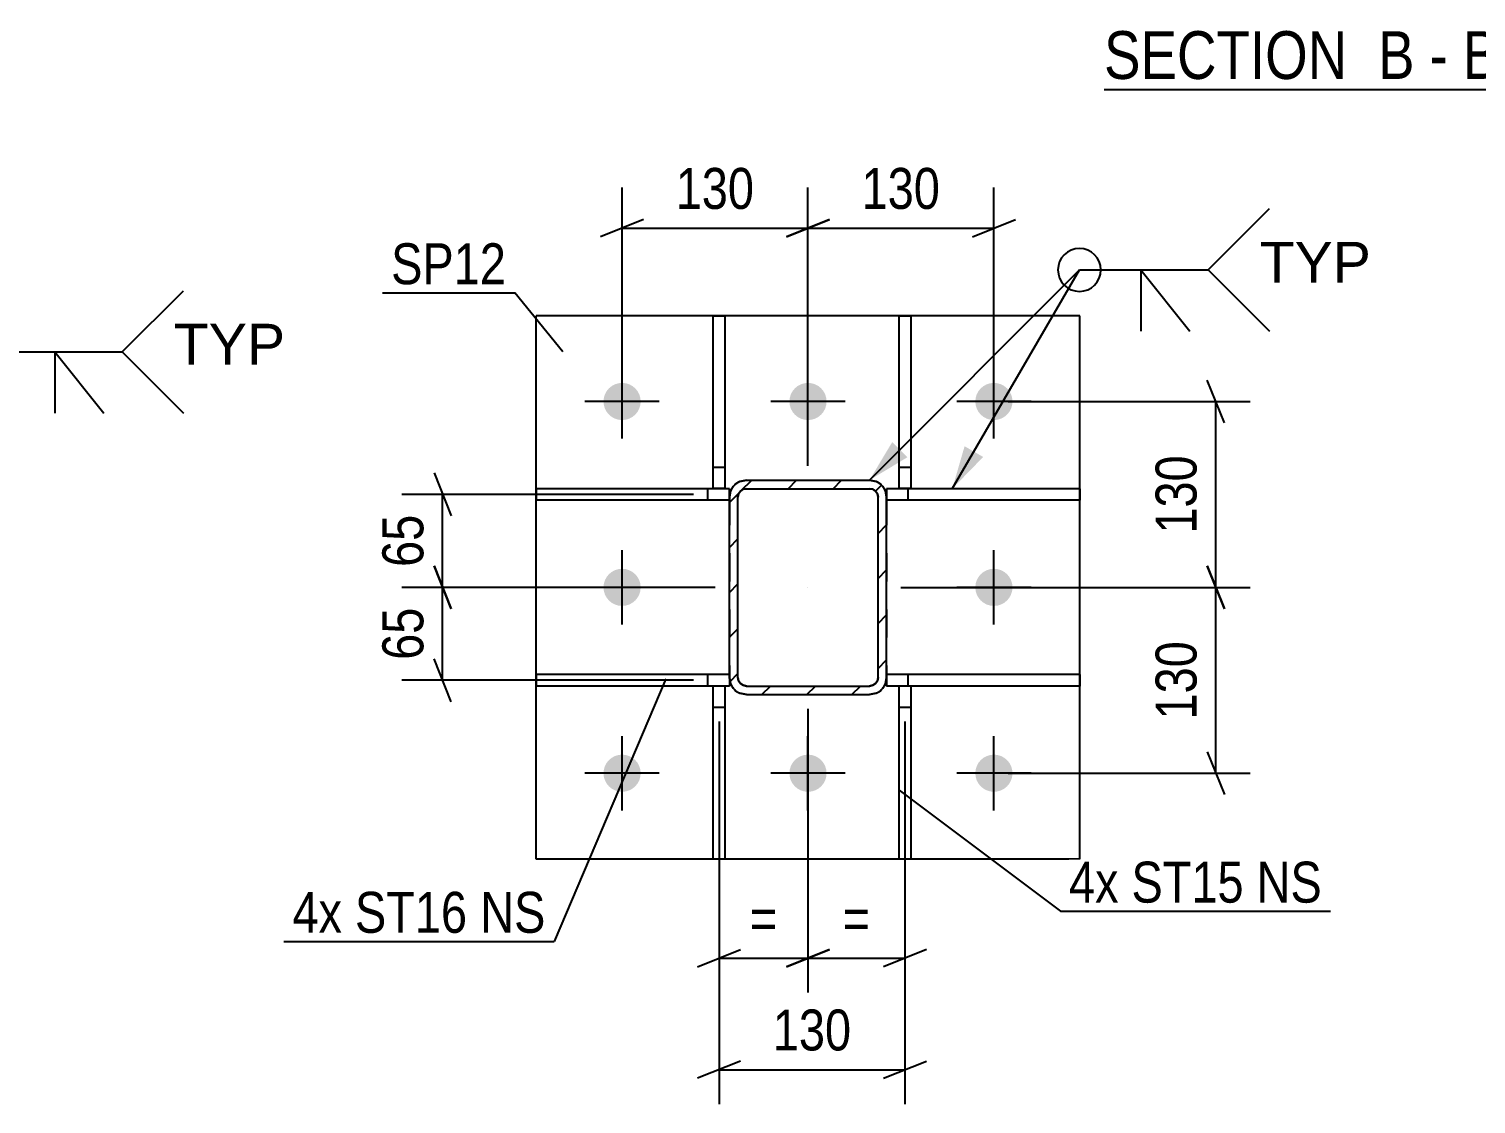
# Model space of a CAD drawing. Header units: millimetres. Extents: x 0 to 841, y 0 to 594.
# Drawn here: x 300.6 to 401.7, y 125.7 to 200.9 of the extents above; entities that cross this region are included whole.
import ezdxf

# ---------------------------------------------------------------- set-up
doc = ezdxf.new("R2010")
doc.units = ezdxf.units.MM
doc.linetypes.add('DXK_LINE_DOT2', pattern=[3.9198, 1.9599, -1.9599])
doc.linetypes.add('DXK_LINE_DOT3', pattern=[5.9187, 2.979, -0.9799, 0.9799, -0.9799])
doc.styles.add('Arial', font='ARIAL.TTF', dxfattribs={"height": 0.2})
doc.styles.add('Arial Narrow', font='ARIALN.TTF', dxfattribs={"height": 0.2})

# ---------------------------------------------------------------- blocks, each defined once
blk = doc.blocks.new('Unknown-247305070-12 - 4372')
at = {"color": 6, "linetype": 'Continuous'}
blk.add_line((375.73, 196.63), (403.38, 196.63), dxfattribs=at)
at = {"color": 0, "linetype": 'Continuous'}
for points in [[(393.84, 197.38), (393.84, 200.88), (375.73, 200.88), (375.73, 197.38)], [(397.45, 197.38), (397.45, 200.88), (394.89, 200.88), (394.89, 197.38)], [(399.77, 197.38), (399.77, 200.88), (398.5, 200.88), (398.5, 197.38)], [(403.38, 197.38), (403.38, 200.88), (400.82, 200.88), (400.82, 197.38)]]:
    blk.add_wipeout(points, dxfattribs=at)
at = {"color": 7, "linetype": 'Continuous', "style": 'Arial Narrow'}
for s, p in [('SECTION ', (375.73, 197.38)), ('B', (394.89, 197.38)), ('B', (400.82, 197.38)), ('-', (398.5, 197.38))]:
    blk.add_text(s, height=3.34, dxfattribs=at).set_placement(p)
blk = doc.blocks.new('Part-247305070-4946 - 4898')
at = {"color": 2, "linetype": 'Continuous'}
for p, q in [((336.03, 142.82), (336.03, 180.82)), ((374.03, 180.82), (336.03, 180.82)), ((374.03, 142.82), (374.03, 180.82)), ((374.03, 142.82), (336.03, 142.82))]:
    blk.add_line(p, q, dxfattribs=at)
blk = doc.blocks.new('Bolt-247305070-4922 - 4898')
at = {"linetype": 'Continuous'}
for points in [[(340.73, 174.82, -1), (343.33, 174.82, -1)], [(353.73, 174.82, -1), (356.33, 174.82, -1)], [(366.73, 174.82, -1), (369.33, 174.82, -1)], [(340.73, 161.82, -1), (343.33, 161.82, -1)], [(366.73, 161.82, -1), (369.33, 161.82, -1)], [(340.73, 148.82, -1), (343.33, 148.82, -1)], [(353.73, 148.82, -1), (356.33, 148.82, -1)], [(366.73, 148.82, -1), (369.33, 148.82, -1)]]:
    blk.add_hatch(color=1, dxfattribs=at).paths.add_polyline_path(points)
at = {"color": 1, "linetype": 'Continuous'}
for p, q in [((342.03, 172.22), (342.03, 177.42)), ((355.03, 172.22), (355.03, 177.42)), ((368.03, 172.22), (368.03, 177.42)), ((344.63, 174.82), (339.43, 174.82)), ((357.63, 174.82), (352.43, 174.82)), ((370.63, 174.82), (365.43, 174.82)), ((342.03, 159.22), (342.03, 164.42)), ((368.03, 159.22), (368.03, 164.42)), ((344.63, 161.82), (339.43, 161.82)), ((370.63, 161.82), (365.43, 161.82)), ((342.03, 146.22), (342.03, 151.42)), ((355.03, 146.22), (355.03, 151.42)), ((368.03, 146.22), (368.03, 151.42)), ((344.63, 148.82), (339.43, 148.82)), ((357.63, 148.82), (352.43, 148.82)), ((370.63, 148.82), (365.43, 148.82))]:
    blk.add_line(p, q, dxfattribs=at)
blk = doc.blocks.new('Part-247305070-4966 - 4898')
at = {"color": 2, "linetype": 'Continuous'}
for p, q in [((374.03, 168.72), (360.53, 168.72)), ((360.53, 168.72), (360.53, 168.12)), ((374.03, 168.72), (374.03, 167.92)), ((374.03, 167.92), (360.53, 167.92))]:
    blk.add_line(p, q, dxfattribs=at)
at = {"color": 7, "linetype": 'DXK_LINE_DOT2'}
for p, q in [((360.53, 168.12), (360.53, 167.92)), ((362.03, 167.92), (362.03, 168.72))]:
    blk.add_line(p, q, dxfattribs=at)
blk = doc.blocks.new('Part-247305070-4961 - 4898')
at = {"color": 2, "linetype": 'Continuous'}
for p, q in [((374.03, 155.72), (360.53, 155.72)), ((360.53, 155.53), (360.53, 154.92)), ((361.41, 154.92), (360.53, 154.92)), ((374.03, 154.92), (362.21, 154.92)), ((374.03, 155.72), (374.03, 154.92))]:
    blk.add_line(p, q, dxfattribs=at)
at = {"color": 7, "linetype": 'DXK_LINE_DOT2'}
for p, q in [((360.53, 155.72), (360.53, 155.53)), ((362.21, 154.92), (361.41, 154.92)), ((362.03, 154.92), (362.03, 155.72))]:
    blk.add_line(p, q, dxfattribs=at)
blk = doc.blocks.new('Part-247305070-5019 - 4898')
at = {"color": 2, "linetype": 'Continuous'}
for p, q in [((349.53, 155.72), (336.03, 155.72)), ((336.03, 155.72), (336.03, 154.92)), ((348.41, 154.92), (336.03, 154.92)), ((349.53, 154.92), (349.21, 154.92)), ((349.53, 155.52), (349.53, 154.92))]:
    blk.add_line(p, q, dxfattribs=at)
at = {"color": 7, "linetype": 'DXK_LINE_DOT2'}
for p, q in [((348.03, 154.92), (348.03, 155.72)), ((349.21, 154.92), (348.41, 154.92)), ((349.53, 155.52), (349.53, 155.72))]:
    blk.add_line(p, q, dxfattribs=at)
blk = doc.blocks.new('Part-247305070-5011 - 4898')
at = {"linetype": 'Continuous'}
h = blk.add_hatch(dxfattribs=at)
h.set_pattern_fill('', scale=0.7, style=0, pattern_type=0)
h.set_pattern_definition([(45, (360.1755, 168.973), (-1.57154, 1.57154), [])])
h.paths.add_polyline_path([(360.44, 168.58), (360.18, 168.97), (359.79, 169.23), (359.33, 169.32), (350.73, 169.32), (350.27, 169.23), (349.88, 168.97), (349.62, 168.58), (349.53, 168.12), (349.53, 155.52), (349.62, 155.07), (349.88, 154.68), (350.27, 154.42), (350.73, 154.32), (359.33, 154.32), (359.79, 154.42), (360.18, 154.68), (360.44, 155.07), (360.53, 155.52), (360.53, 168.12)])
h.paths.add_polyline_path([(359.93, 155.52), (359.88, 155.29), (359.75, 155.1), (359.56, 154.97), (359.33, 154.92), (350.73, 154.92), (350.5, 154.97), (350.3, 155.1), (350.17, 155.29), (350.13, 155.52), (350.13, 168.12), (350.17, 168.35), (350.3, 168.55), (350.5, 168.68), (350.73, 168.72), (359.33, 168.72), (359.56, 168.68), (359.75, 168.55), (359.88, 168.35), (359.93, 168.12)])
at = {"color": 7, "linetype": 'DXK_LINE_DOT2'}
for p, q in [((350.27, 169.23), (350.73, 169.32)), ((350.73, 169.32), (359.33, 169.32)), ((359.33, 169.32), (359.79, 169.23)), ((349.53, 168.12), (349.62, 168.58)), ((349.53, 168.12), (349.53, 155.52)), ((350.17, 168.35), (350.13, 168.12)), ((350.13, 155.52), (350.13, 168.12)), ((350.3, 168.55), (350.17, 168.35)), ((350.5, 168.68), (350.3, 168.55)), ((350.73, 168.72), (350.5, 168.68)), ((350.73, 168.72), (359.33, 168.72)), ((359.56, 168.68), (359.33, 168.72)), ((359.75, 168.55), (359.56, 168.68)), ((359.88, 168.35), (359.75, 168.55)), ((359.93, 168.12), (359.88, 168.35)), ((359.93, 155.52), (359.93, 168.12)), ((360.44, 168.58), (360.53, 168.12)), ((360.53, 168.12), (360.53, 155.52)), ((349.62, 155.07), (349.53, 155.52)), ((350.13, 155.52), (350.17, 155.29)), ((350.17, 155.29), (350.3, 155.1)), ((350.3, 155.1), (350.5, 154.97)), ((350.5, 154.97), (350.73, 154.92)), ((350.73, 154.92), (359.33, 154.92)), ((359.33, 154.92), (359.56, 154.97)), ((359.56, 154.97), (359.75, 155.1)), ((359.75, 155.1), (359.88, 155.29)), ((359.88, 155.29), (359.93, 155.52)), ((360.53, 155.52), (360.44, 155.07)), ((350.73, 154.32), (350.27, 154.42)), ((350.73, 154.32), (359.33, 154.32)), ((359.79, 154.42), (359.33, 154.32))]:
    blk.add_line(p, q, dxfattribs=at)
at = {"color": 2, "linetype": 'Continuous'}
for p, q in [((350.73, 169.32), (350.27, 169.23)), ((350.73, 169.32), (359.33, 169.32)), ((359.79, 169.23), (359.33, 169.32)), ((349.62, 168.58), (349.53, 168.12)), ((349.53, 155.52), (349.53, 168.12)), ((350.13, 168.12), (350.17, 168.35)), ((350.13, 155.52), (350.13, 168.12)), ((350.17, 168.35), (350.3, 168.55)), ((350.3, 168.55), (350.5, 168.68)), ((350.5, 168.68), (350.73, 168.72)), ((350.73, 168.72), (359.33, 168.72)), ((359.33, 168.72), (359.56, 168.68)), ((359.56, 168.68), (359.75, 168.55)), ((359.75, 168.55), (359.88, 168.35)), ((359.88, 168.35), (359.93, 168.12)), ((359.93, 155.52), (359.93, 168.12)), ((360.53, 168.12), (360.44, 168.58)), ((360.53, 155.52), (360.53, 168.12)), ((349.53, 155.52), (349.62, 155.07)), ((350.17, 155.29), (350.13, 155.52)), ((350.3, 155.1), (350.17, 155.29)), ((350.5, 154.97), (350.3, 155.1)), ((350.73, 154.92), (350.5, 154.97)), ((350.73, 154.92), (359.33, 154.92)), ((359.56, 154.97), (359.33, 154.92)), ((359.75, 155.1), (359.56, 154.97)), ((359.88, 155.29), (359.75, 155.1)), ((359.93, 155.52), (359.88, 155.29)), ((360.44, 155.07), (360.53, 155.52)), ((350.27, 154.42), (350.73, 154.32)), ((350.73, 154.32), (359.33, 154.32)), ((359.33, 154.32), (359.79, 154.42))]:
    blk.add_line(p, q, dxfattribs=at)
at = {"color": 7, "linetype": 'DXK_LINE_DOT3'}
blk.add_line((355.03, 161.82), (355.03, 161.82), dxfattribs=at)
at = {"color": 7, "linetype": 'DXK_LINE_DOT2'}
for centre, start, end in [((350.73, 168.12), 112.5, 157.5), ((359.33, 168.12), 22.5, 67.5), ((350.73, 155.52), 202.5, 247.5), ((359.33, 155.52), 292.5, 337.5)]:
    blk.add_arc(centre, 1.2, start, end, dxfattribs=at)
at = {"color": 2, "linetype": 'Continuous'}
for centre, start, end in [((350.73, 168.12), 112.5, 157.5), ((359.33, 168.12), 22.5, 67.5), ((350.73, 155.52), 202.5, 247.5), ((359.33, 155.52), 292.5, 337.5)]:
    blk.add_arc(centre, 1.2, start, end, dxfattribs=at)
blk = doc.blocks.new('Part-247305070-5024 - 4898')
at = {"color": 2, "linetype": 'Continuous'}
for p, q in [((349.53, 168.72), (336.03, 168.72)), ((336.03, 168.72), (336.03, 167.92)), ((349.53, 168.12), (349.53, 168.72)), ((349.53, 167.92), (336.03, 167.92))]:
    blk.add_line(p, q, dxfattribs=at)
at = {"color": 7, "linetype": 'DXK_LINE_DOT2'}
for p, q in [((348.03, 167.92), (348.03, 168.72)), ((349.53, 168.12), (349.53, 167.92))]:
    blk.add_line(p, q, dxfattribs=at)
blk = doc.blocks.new('Part-247305070-5039 - 4898')
at = {"color": 2, "linetype": 'Continuous'}
for p, q in [((348.41, 142.82), (348.41, 154.93)), ((348.41, 154.93), (349.21, 154.93)), ((349.21, 154.93), (349.21, 142.82)), ((349.21, 142.82), (348.41, 142.82))]:
    blk.add_line(p, q, dxfattribs=at)
at = {"color": 7, "linetype": 'DXK_LINE_DOT2'}
blk.add_line((348.41, 153.43), (349.21, 153.43), dxfattribs=at)
blk = doc.blocks.new('Part-247305070-5044 - 4898')
at = {"color": 2, "linetype": 'Continuous'}
for p, q in [((361.41, 142.82), (361.41, 154.93)), ((361.41, 154.93), (362.21, 154.93)), ((362.21, 154.93), (362.21, 142.82)), ((362.21, 142.82), (361.41, 142.82))]:
    blk.add_line(p, q, dxfattribs=at)
at = {"color": 7, "linetype": 'DXK_LINE_DOT2'}
blk.add_line((361.41, 153.43), (362.21, 153.43), dxfattribs=at)
blk = doc.blocks.new('Part-247305070-5049 - 4898')
at = {"color": 2, "linetype": 'Continuous'}
for p, q in [((348.41, 168.73), (348.41, 180.82)), ((348.41, 180.82), (349.21, 180.82)), ((349.21, 180.82), (349.21, 168.73)), ((349.21, 168.73), (348.41, 168.73))]:
    blk.add_line(p, q, dxfattribs=at)
at = {"color": 7, "linetype": 'DXK_LINE_DOT2'}
blk.add_line((348.41, 170.23), (349.21, 170.23), dxfattribs=at)
blk = doc.blocks.new('Part-247305070-5054 - 4898')
at = {"color": 2, "linetype": 'Continuous'}
for p, q in [((361.41, 168.73), (361.41, 180.82)), ((361.41, 180.82), (362.21, 180.82)), ((362.21, 180.82), (362.21, 168.73)), ((362.21, 168.73), (361.41, 168.73))]:
    blk.add_line(p, q, dxfattribs=at)
at = {"color": 7, "linetype": 'DXK_LINE_DOT2'}
blk.add_line((361.41, 170.23), (362.21, 170.23), dxfattribs=at)
blk = doc.blocks.new('StraightDimension-247305070-42957 - 4898')
at = {"color": 7, "linetype": 'Continuous'}
for p, q in [((355.03, 170.32), (355.03, 189.79)), ((368.03, 175.82), (368.03, 189.79)), ((356.53, 187.54), (353.53, 186.34)), ((366.53, 186.34), (369.53, 187.54)), ((355.03, 186.94), (368.03, 186.94))]:
    blk.add_line(p, q, dxfattribs=at)
at = {"color": 0}
blk.add_wipeout([(364.87, 187.69), (364.87, 191.89), (358.18, 191.89), (358.18, 187.69)], dxfattribs=at)
at = {"color": 3, "style": 'Arial Narrow'}
blk.add_text('130', height=2.863, dxfattribs=at).set_placement((358.78, 188.29))
blk = doc.blocks.new('StraightDimension-247305070-40992 - 4898')
at = {"color": 7, "linetype": 'Continuous'}
for p, q in [((328.88, 169.82), (330.08, 166.82)), ((347.03, 168.32), (326.63, 168.32)), ((329.48, 161.82), (329.48, 168.32)), ((330.08, 160.32), (328.88, 163.32)), ((348.53, 161.82), (326.63, 161.82))]:
    blk.add_line(p, q, dxfattribs=at)
at = {"color": 0}
blk.add_wipeout([(328.73, 167.5), (324.53, 167.5), (324.53, 162.65), (328.73, 162.65)], dxfattribs=at)
at = {"color": 3, "style": 'Arial Narrow'}
blk.add_text('65', height=2.863, rotation=90.0002, dxfattribs=at).set_placement((328.13, 163.25))
blk = doc.blocks.new('StraightDimension-247305070-40993 - 4898')
at = {"color": 7, "linetype": 'Continuous'}
for p, q in [((328.88, 163.32), (330.08, 160.32)), ((348.53, 161.82), (326.63, 161.82)), ((329.48, 155.32), (329.48, 161.82)), ((330.08, 153.82), (328.88, 156.82)), ((347.03, 155.32), (326.63, 155.32))]:
    blk.add_line(p, q, dxfattribs=at)
at = {"color": 0}
blk.add_wipeout([(328.73, 161), (324.53, 161), (324.53, 156.15), (328.73, 156.15)], dxfattribs=at)
at = {"color": 3, "style": 'Arial Narrow'}
blk.add_text('65', height=2.863, rotation=90.0002, dxfattribs=at).set_placement((328.13, 156.75))
blk = doc.blocks.new('StraightDimension-247305070-5082 - 4898')
at = {"color": 7, "linetype": 'Continuous'}
for p, q in [((384.15, 160.32), (382.95, 163.32)), ((361.53, 161.82), (385.95, 161.82)), ((383.55, 148.82), (383.55, 161.82)), ((382.95, 150.32), (384.15, 147.32)), ((369.03, 148.82), (385.95, 148.82))]:
    blk.add_line(p, q, dxfattribs=at)
at = {"color": 0}
blk.add_wipeout([(382.8, 158.67), (378.6, 158.67), (378.6, 151.98), (382.8, 151.98)], dxfattribs=at)
at = {"color": 3, "style": 'Arial Narrow'}
blk.add_text('130', height=2.863, rotation=90.0002, dxfattribs=at).set_placement((382.2, 152.58))
blk = doc.blocks.new('StraightDimension-247305070-5092 - 4898')
at = {"color": 7, "linetype": 'Continuous'}
for p, q in [((384.15, 173.32), (382.95, 176.32)), ((369.03, 174.82), (385.95, 174.82)), ((383.55, 161.82), (383.55, 174.82)), ((382.95, 163.32), (384.15, 160.32)), ((361.53, 161.82), (385.95, 161.82))]:
    blk.add_line(p, q, dxfattribs=at)
at = {"color": 0}
blk.add_wipeout([(382.8, 171.67), (378.6, 171.67), (378.6, 164.98), (382.8, 164.98)], dxfattribs=at)
at = {"color": 3, "style": 'Arial Narrow'}
blk.add_text('130', height=2.863, rotation=90.0002, dxfattribs=at).set_placement((382.2, 165.58))
blk = doc.blocks.new('StraightDimension-247305070-42958 - 4898')
at = {"color": 7, "linetype": 'Continuous'}
for p, q in [((342.03, 175.82), (342.03, 189.79)), ((355.03, 170.32), (355.03, 189.79)), ((343.53, 187.54), (340.53, 186.34)), ((353.53, 186.34), (356.53, 187.54)), ((342.03, 186.94), (355.03, 186.94))]:
    blk.add_line(p, q, dxfattribs=at)
at = {"color": 0}
blk.add_wipeout([(351.87, 187.69), (351.87, 191.89), (345.18, 191.89), (345.18, 187.69)], dxfattribs=at)
at = {"color": 3, "style": 'Arial Narrow'}
blk.add_text('130', height=2.863, dxfattribs=at).set_placement((345.78, 188.29))
blk = doc.blocks.new('StraightDimension-247305070-42976 - 4898')
at = {"color": 7, "linetype": 'Continuous'}
for p, q in [((355.03, 153.32), (355.03, 133.48)), ((361.81, 152.43), (361.81, 133.48)), ((353.53, 135.28), (356.53, 136.48)), ((355.03, 135.88), (361.81, 135.88)), ((363.31, 136.48), (360.31, 135.28))]:
    blk.add_line(p, q, dxfattribs=at)
at = {"color": 0}
blk.add_wipeout([(359.98, 136.63), (359.98, 140.83), (356.86, 140.83), (356.86, 136.63)], dxfattribs=at)
at = {"color": 3, "style": 'Arial Narrow'}
blk.add_text('=', height=2.86, dxfattribs=at).set_placement((357.46, 137.23))
blk = doc.blocks.new('StraightDimension-247305070-42977 - 4898')
at = {"color": 7, "linetype": 'Continuous'}
for p, q in [((355.03, 153.32), (355.03, 133.48)), ((348.81, 152.43), (348.81, 133.48)), ((347.31, 135.28), (350.31, 136.48)), ((348.81, 135.88), (355.03, 135.88)), ((356.53, 136.48), (353.53, 135.28))]:
    blk.add_line(p, q, dxfattribs=at)
at = {"color": 0}
blk.add_wipeout([(353.48, 136.63), (353.48, 140.83), (350.36, 140.83), (350.36, 136.63)], dxfattribs=at)
at = {"color": 3, "style": 'Arial Narrow'}
blk.add_text('=', height=2.86, dxfattribs=at).set_placement((350.96, 137.23))
blk = doc.blocks.new('StraightDimension-247305070-42995 - 4898')
at = {"color": 7, "linetype": 'Continuous'}
for p, q in [((348.81, 152.43), (348.81, 125.68)), ((361.81, 152.43), (361.81, 125.68)), ((350.31, 128.68), (347.31, 127.48)), ((360.31, 127.48), (363.31, 128.68)), ((348.81, 128.08), (361.81, 128.08))]:
    blk.add_line(p, q, dxfattribs=at)
at = {"color": 0}
blk.add_wipeout([(358.65, 128.83), (358.65, 133.03), (351.97, 133.03), (351.97, 128.83)], dxfattribs=at)
at = {"color": 3, "style": 'Arial Narrow'}
blk.add_text('130', height=2.863, dxfattribs=at).set_placement((352.57, 129.43))
blk = doc.blocks.new('Mark-247305070-4942 - 4898')
at = {"color": 30, "linetype": 'Continuous'}
for p in [(325.28, 182.42), (337.88, 178.29)]:
    blk.add_line(p, (334.52, 182.42), dxfattribs=at)
at = {"color": 0}
blk.add_wipeout([(333.92, 183.02), (333.92, 186.02), (325.88, 186.02), (325.88, 183.02)], dxfattribs=at)
blk.add_wipeout([(333.92, 183.02), (333.92, 186.02), (325.88, 186.02), (325.88, 183.02)], dxfattribs=at)
at = {"color": 3, "style": 'Arial Narrow'}
blk.add_text('SP12', height=2.863, dxfattribs=at).set_placement((325.88, 183.02))
blk = doc.blocks.new('MarkSet-247305070-5162 - 4898')
at = {"color": 30, "linetype": 'Continuous'}
for p, q in [((361.41, 147.63), (372.68, 139.17)), ((372.68, 139.17), (391.57, 139.17))]:
    blk.add_line(p, q, dxfattribs=at)
at = {"color": 0}
for points in [[(376.75, 139.77), (376.75, 142.77), (373.28, 142.77), (373.28, 139.77)], [(385.5, 139.77), (385.5, 142.77), (377.65, 142.77), (377.65, 139.77)], [(390.97, 139.77), (390.97, 142.77), (386.4, 142.77), (386.4, 139.77)]]:
    blk.add_wipeout(points, dxfattribs=at)
for points in [[(376.75, 139.77), (376.75, 142.77), (373.28, 142.77), (373.28, 139.77)], [(385.5, 139.77), (385.5, 142.77), (377.65, 142.77), (377.65, 139.77)], [(390.97, 139.77), (390.97, 142.77), (386.4, 142.77), (386.4, 139.77)]]:
    blk.add_wipeout(points, dxfattribs=at)
at = {"color": 3, "style": 'Arial Narrow'}
for s, p in [('4x', (373.28, 139.77)), ('ST15', (377.65, 139.77)), ('NS', (386.4, 139.77))]:
    blk.add_text(s, height=2.863, dxfattribs=at).set_placement(p)
blk = doc.blocks.new('MarkSet-247305070-5192 - 4898')
at = {"color": 30, "linetype": 'Continuous'}
for p in [(345.08, 155.43), (318.38, 137.06)]:
    blk.add_line(p, (337.27, 137.06), dxfattribs=at)
at = {"color": 0}
for points in [[(322.45, 137.66), (322.45, 140.66), (318.98, 140.66), (318.98, 137.66)], [(331.21, 137.66), (331.21, 140.66), (323.35, 140.66), (323.35, 137.66)], [(336.67, 137.66), (336.67, 140.66), (332.11, 140.66), (332.11, 137.66)]]:
    blk.add_wipeout(points, dxfattribs=at)
for points in [[(322.45, 137.66), (322.45, 140.66), (318.98, 140.66), (318.98, 137.66)], [(331.21, 137.66), (331.21, 140.66), (323.35, 140.66), (323.35, 137.66)], [(336.67, 137.66), (336.67, 140.66), (332.11, 140.66), (332.11, 137.66)]]:
    blk.add_wipeout(points, dxfattribs=at)
at = {"color": 3, "style": 'Arial Narrow'}
for s, p in [('4x', (318.98, 137.66)), ('ST16', (323.35, 137.66)), ('NS', (332.11, 137.66))]:
    blk.add_text(s, height=2.863, dxfattribs=at).set_placement(p)
blk = doc.blocks.new('WeldMark-247305070-20376 - 4898')
at = {"linetype": 'Continuous'}
for points in [[(361.98, 170.92), (359.33, 169.32), (360.92, 171.98)], [(367.28, 170.94), (365.12, 168.72), (365.98, 171.69)]]:
    blk.add_hatch(color=30, dxfattribs=at).paths.add_polyline_path(points)
at = {"color": 30, "linetype": 'Continuous'}
for p, q in [((359.33, 169.32), (374.01, 184.02)), ((365.12, 168.72), (374.01, 184.02)), ((374.01, 184.02), (383.01, 184.02))]:
    blk.add_line(p, q, dxfattribs=at)
at = {"color": 3, "linetype": 'Continuous'}
for q in [(381.73, 179.73), (378.3, 179.73)]:
    blk.add_line((378.3, 184.02), q, dxfattribs=at)
for start, end in [(90, 270), (270, 90)]:
    blk.add_arc((374.01, 184.02), 1.5, start, end, dxfattribs=at)
at = {"color": 0, "linetype": 'Continuous'}
blk.add_wipeout([(394.39, 183.12), (394.39, 186.12), (386.61, 186.12), (386.61, 183.12)], dxfattribs=at)
blk.add_wipeout([(394.39, 183.12), (394.39, 186.12), (386.61, 186.12), (386.61, 183.12)], dxfattribs=at)
at = {"color": 3, "linetype": 'Continuous'}
for q in [(387.3, 188.31), (387.3, 179.73)]:
    blk.add_line((383.01, 184.02), q, dxfattribs=at)
at = {"color": 3, "linetype": 'Continuous', "style": 'Arial'}
blk.add_text('TYP', height=2.865, dxfattribs=at).set_placement((386.61, 183.12))
blk = doc.blocks.new('WeldMark-247305070-20567 - 1696')
at = {"linetype": 'Continuous'}
blk.add_hatch(color=30, dxfattribs=at).paths.add_polyline_path([(289.55, 164.53), (287.23, 162.48), (288.31, 165.38)])
at = {"color": 30, "linetype": 'Continuous'}
for p, q in [((287.23, 162.48), (298.08, 178.29)), ((298.08, 178.29), (307.08, 178.29))]:
    blk.add_line(p, q, dxfattribs=at)
at = {"color": 3, "linetype": 'Continuous'}
for q in [(305.8, 174), (302.37, 174)]:
    blk.add_line((302.37, 178.29), q, dxfattribs=at)
for start, end in [(90, 270), (270, 90)]:
    blk.add_arc((298.08, 178.29), 1.5, start, end, dxfattribs=at)
at = {"color": 0, "linetype": 'Continuous'}
blk.add_wipeout([(318.46, 177.39), (318.46, 180.39), (310.68, 180.39), (310.68, 177.39)], dxfattribs=at)
blk.add_wipeout([(318.46, 177.39), (318.46, 180.39), (310.68, 180.39), (310.68, 177.39)], dxfattribs=at)
at = {"color": 3, "linetype": 'Continuous'}
for q in [(311.37, 182.57), (311.37, 174)]:
    blk.add_line((307.08, 178.29), q, dxfattribs=at)
at = {"color": 3, "linetype": 'Continuous', "style": 'Arial'}
blk.add_text('TYP', height=2.865, dxfattribs=at).set_placement((310.68, 177.39))

msp = doc.modelspace()

# ---------------------------------------------------------------- block references
for name in ['Unknown-247305070-12 - 4372', 'WeldMark-247305070-20567 - 1696', 'Part-247305070-4946 - 4898', 'Part-247305070-5049 - 4898', 'Part-247305070-5054 - 4898', 'Bolt-247305070-4922 - 4898', 'Part-247305070-5011 - 4898', 'Part-247305070-5024 - 4898', 'Part-247305070-4966 - 4898', 'Part-247305070-5019 - 4898', 'Part-247305070-5039 - 4898', 'Part-247305070-4961 - 4898', 'Part-247305070-5044 - 4898']:
    msp.add_blockref(name, (0, 0))

# ---------------------------------------------------------------- next in the draw order: block references
for name in ['StraightDimension-247305070-42957 - 4898', 'Mark-247305070-4942 - 4898', 'StraightDimension-247305070-40992 - 4898', 'StraightDimension-247305070-5082 - 4898']:
    msp.add_blockref(name, (0, 0))

# ---------------------------------------------------------------- next in the draw order: block references
for name in ['StraightDimension-247305070-42958 - 4898', 'StraightDimension-247305070-5092 - 4898', 'StraightDimension-247305070-40993 - 4898', 'StraightDimension-247305070-42976 - 4898']:
    msp.add_blockref(name, (0, 0))

# ---------------------------------------------------------------- next in the draw order: block references
for name in ['WeldMark-247305070-20376 - 4898', 'MarkSet-247305070-5192 - 4898', 'StraightDimension-247305070-42977 - 4898']:
    msp.add_blockref(name, (0, 0))

# ---------------------------------------------------------------- next in the draw order: block references
msp.add_blockref('StraightDimension-247305070-42995 - 4898', (0, 0))

# ---------------------------------------------------------------- next in the draw order: block references
msp.add_blockref('MarkSet-247305070-5162 - 4898', (0, 0))

doc.saveas('drawing.dxf')
